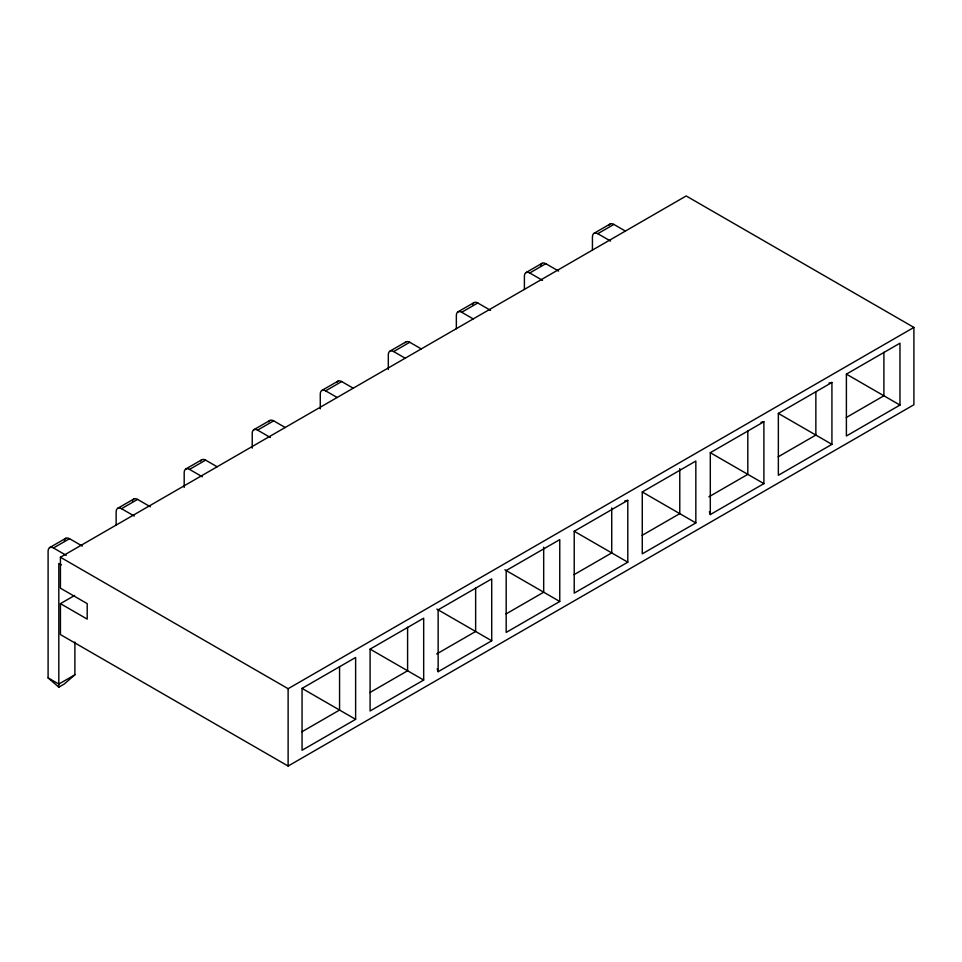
<?xml version="1.0" encoding="UTF-8"?>
<svg xmlns="http://www.w3.org/2000/svg" width="962" height="962" viewBox="0 0 962 962"><rect width="100%" height="100%" fill="white"/><g stroke="black" fill="none" stroke-linecap="round" stroke-linejoin="round"><path stroke-width="1.44" d="M74.892 642.027L74.892 674.795L64.177 684.066L58.814 687.169L48.1 677.885L48.1 551.058A7.576 4.377 60 0 1 53.463 547.967L69.529 538.684L82.311 546.067M49.663 547.594L65.741 538.311M117.713 508.309L133.79 499.025M185.75 469.023L201.828 459.74M253.8 429.737L269.865 420.466M321.837 390.452L337.915 381.18M389.887 351.178L405.952 341.895M457.924 311.892L474.001 302.609M525.961 272.607L542.039 263.323M594.011 233.321L610.076 224.038M116.137 525.204L116.137 511.772A7.576 4.377 60 0 1 121.501 508.682L137.578 499.41L150.349 506.782M184.187 487.409L184.187 472.498A7.576 4.377 60 0 1 189.538 469.396L205.615 460.125L217.111 466.762M252.224 448.136L252.224 433.213A7.576 4.377 60 0 1 257.588 430.122L273.653 420.839L285.161 427.477M320.274 408.85L320.274 393.927A7.576 4.377 60 0 1 325.625 390.837L341.702 381.553L353.198 388.191M388.311 369.564L388.311 354.641A7.576 4.377 60 0 1 393.674 351.551L409.74 342.268L421.236 348.905M456.349 328.788L456.349 315.356A7.576 4.377 60 0 1 461.712 312.265L477.789 302.982L490.56 310.365M524.398 289.502L524.398 276.07A7.576 4.377 60 0 1 529.749 272.98L545.827 263.696L558.609 271.08M592.436 250.216L592.436 236.784A7.576 4.377 60 0 1 597.799 233.694L613.876 224.423L625.372 231.06M60.426 603.643L87.205 619.107L87.205 603.643L60.426 588.179L60.426 557.251L686.195 195.959L913.9 327.417L913.9 404.749L288.119 766.041L60.426 634.583L60.426 603.643L74.603 595.466M74.892 674.795L58.814 684.066L48.1 677.885M60.426 557.251L288.119 688.708L913.9 327.417M302.056 688.395L355.627 657.467L355.627 719.336L302.056 750.264L302.056 688.395L355.627 719.336M370.093 649.122L423.677 618.181L423.677 680.05L370.093 710.978L370.093 649.122L423.677 680.05M574.218 531.264L627.801 500.336L627.801 562.193L574.218 593.133L574.218 531.264L627.801 562.193M642.267 491.979L695.839 461.051L695.839 522.919L642.267 553.847L642.267 491.979L695.839 522.919M710.305 514.562L710.305 452.693L763.888 421.765L763.888 483.633L710.305 514.562L709.331 511.748M778.354 413.407L831.926 382.479L831.926 444.348L778.354 475.276L778.354 413.407L831.926 444.348M846.392 374.134L899.975 343.193L899.975 405.062L846.392 435.99L846.392 374.134L899.975 405.062M301.888 731.805L339.562 710.052L339.562 666.558M369.937 692.52L407.599 670.767L407.599 627.272M436.676 653.98L475.637 631.481L475.637 587.998M506.024 613.948L543.686 592.207L543.686 547.21M574.061 574.663L611.724 552.922L611.724 507.924M642.099 535.377L679.773 513.636L679.773 468.638M708.85 496.849L747.811 474.35L747.811 430.856M778.186 456.818L815.86 435.064L815.86 391.57M846.235 417.532L883.898 395.779L883.898 352.284M438.143 671.692L491.714 640.764L491.714 578.896L438.143 609.836L438.143 671.692L437.169 668.891M559.764 601.478L506.18 632.419L506.18 570.55L559.764 539.622L559.764 601.478L504.894 569.805M829.003 383.044L831.926 382.479M760.966 422.33L763.888 421.765M624.879 500.889L627.801 500.336M597.799 233.694L610.569 241.077M529.749 272.98L542.532 280.351M710.305 452.693L763.888 483.633M461.712 312.265L473.208 318.903M393.674 351.551L405.17 358.189M325.625 390.837L337.121 397.474M257.588 430.122L270.358 437.494M436.844 609.09L491.714 640.764M189.538 469.396L202.321 476.779M121.501 508.682L134.271 516.065M53.463 547.967L66.234 555.339M61.412 564.934L58.814 563.431L58.814 687.169M288.119 688.708L288.119 766.041M608.922 225.373A7.576 4.377 60 0 1 613.876 224.423M336.748 382.515A7.576 4.377 60 0 1 341.702 381.553M405.098 342.688A7.576 4.377 60 0 1 409.74 342.268M472.607 304.581A7.576 4.377 60 0 1 472.835 303.944M473.148 303.403A7.576 4.377 60 0 1 477.789 302.982M540.656 265.296A7.576 4.377 60 0 1 545.827 263.696M200.661 461.087A7.576 4.377 60 0 1 205.615 460.125M268.711 421.801A7.576 4.377 60 0 1 273.653 420.839M64.358 540.283A7.576 4.377 60 0 1 69.529 538.684M132.395 500.998A7.576 4.377 60 0 1 137.578 499.41"/></g></svg>
